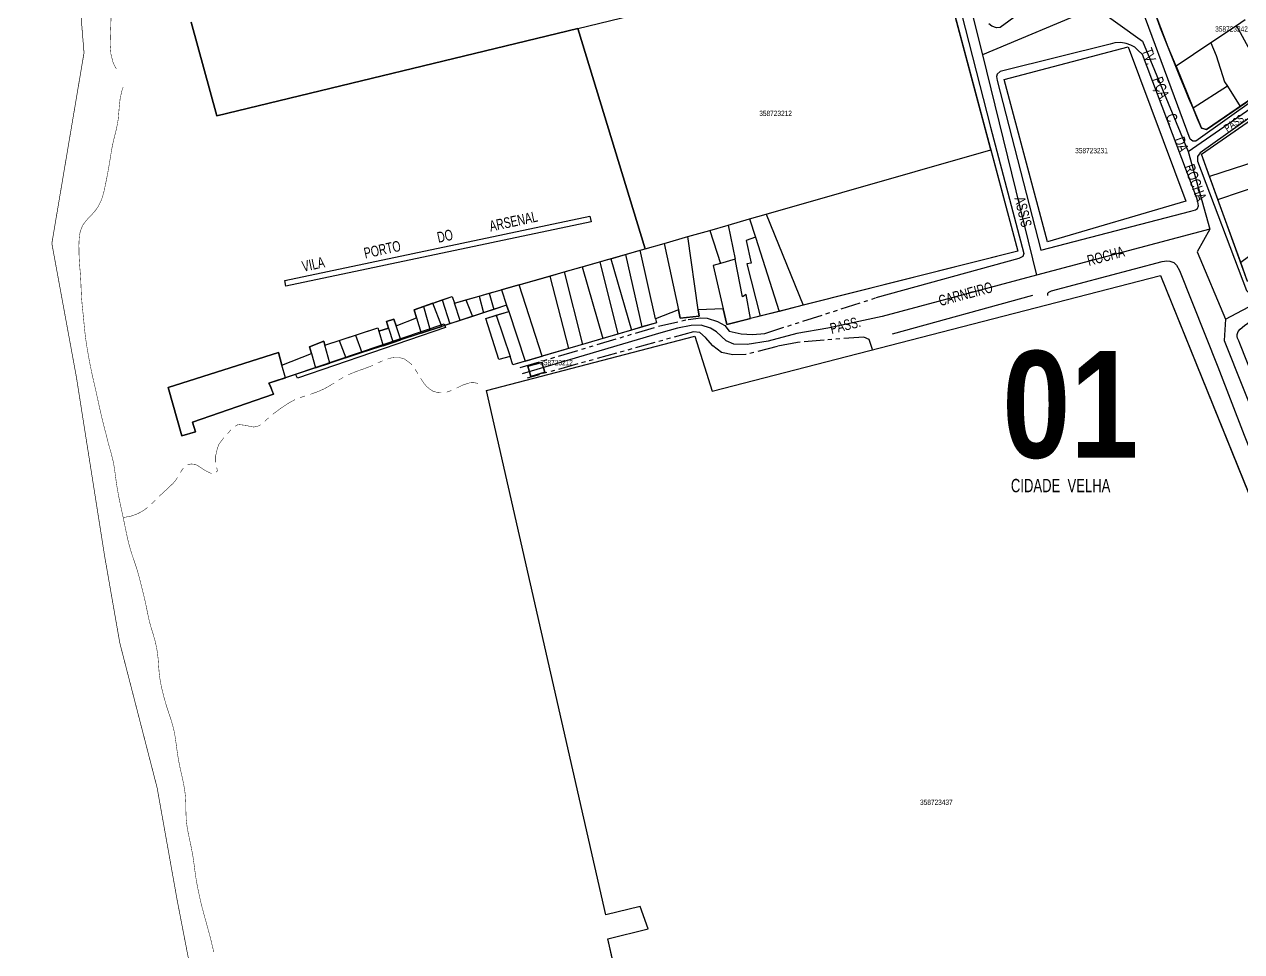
# Model space of a CAD drawing. Extents: x 199219 to 200475, y 4837288 to 4839440.
# Drawn here: x 199218.6 to 199674.1, y 4837972.4 to 4838319.5 of the extents above; entities that cross this region are included whole.
import ezdxf

# ---------------------------------------------------------------- set-up
doc = ezdxf.new("R2010")
doc.units = 0
doc.header["$LTSCALE"] = 3
doc.header["$MEASUREMENT"] = 0
doc.linetypes.add('PHANTOMX2', pattern=[5, 2.5, -0.5, 0.5, -0.5, 0.5, -0.5])
for name, color, linetype in [('CD_MALHA_LOTES', 40, 'CONTINUOUS'), ('CD_TXT_QUADRA', 7, 'CONTINUOUS'), ('HD-CURSO-INTER', 170, 'CONTINUOUS'), ('HD-CURSO-PERENE', 170, 'CONTINUOUS'), ('LM-LIM-SETOR-FISCAL', 7, 'CONTINUOUS'), ('LM-TXT-LSF', 7, 'CONTINUOUS'), ('RU-QUADRAS', 210, 'CONTINUOUS'), ('SV-EIXO-RUA-N-PAV', 6, 'CONTINUOUS'), ('SV-EIXO-RUA-PAV', 20, 'CONTINUOUS'), ('SV-ESTIVAS', 7, 'CONTINUOUS'), ('SV-RUA-NAO-PAV-S-GUIA-C-GUIA', 7, 'PHANTOMX2'), ('SV-RUA-PAVIM-S-GUIA-C-GUIA', 7, 'CONTINUOUS'), ('SV-TXT-RUA-N-PAV-S-GUIA-C-GUIA', 7, 'CONTINUOUS'), ('SV-TXT-RUA-PAV-S-GUIA-C-GUIA', 7, 'CONTINUOUS')]:
    doc.layers.add(name, color=color, linetype=linetype)
doc.styles.add('3587-23-2D_TXT$0$ARIAL', font='ARIAL.TTF')
doc.styles.add('ARIAL', font='ARIAL.TTF')
doc.styles.get("Standard").update_dxf_attribs({"font": 'swisscbo.ttf'})
doc.linetypes.add('Limite', pattern='A,20,-3,[130,ltypeshp.shx,S=6.35,R=0,X=0,Y=0],-3,20', length=46)

msp = doc.modelspace()

# ---------------------------------------------------------------- linework, layer by layer
at = {"layer": 'CD_MALHA_LOTES', "linetype": 'Continuous'}
for p, q in [((199425.72, 4838317.99), (199559.47, 4838350.51)), ((199580.21, 4838272.54), (199559.47, 4838350.51)), ((199646.6, 4838310.93), (199642.46, 4838321.88)), ((199675.45, 4838321.19), (199672.15, 4838318.97)), ((199281.02, 4838320.29), (199290.6, 4838285.32)), ((199290.6, 4838285.32), (199425.72, 4838317.99)), ((199425.72, 4838317.99), (199450.87, 4838235.47)), ((199672.15, 4838318.97), (199662.59, 4838312.55)), ((199672.15, 4838318.97), (199684.53, 4838296.31)), ((199662.59, 4838312.55), (199649.55, 4838303.8)), ((199662.59, 4838312.55), (199664.59, 4838307.8)), ((199585.19, 4838298.9), (199631.62, 4838311.09)), ((199631.62, 4838311.09), (199653.26, 4838253.31)), ((199649.55, 4838303.8), (199646.6, 4838310.93)), ((199664.59, 4838307.8), (199667.69, 4838297.99)), ((199649.55, 4838303.8), (199655.99, 4838288.19)), ((199601.51, 4838238.05), (199585.19, 4838298.9)), ((199668.76, 4838296.33), (199655.99, 4838288.19)), ((199667.69, 4838297.99), (199668.76, 4838296.33)), ((199668.76, 4838296.33), (199673.61, 4838288.8)), ((199673.61, 4838288.8), (199684.53, 4838296.31)), ((199655.99, 4838288.19), (199659.11, 4838280.62)), ((199660.99, 4838280.11), (199673.61, 4838288.8)), ((199659.07, 4838270.87), (199674.54, 4838281.62)), ((199659.11, 4838280.62), (199660.99, 4838280.11)), ((199496.16, 4838248.45), (199580.21, 4838272.54)), ((199580.21, 4838272.54), (199590.37, 4838234.63)), ((199662.08, 4838262.58), (199659.07, 4838270.87)), ((199679.73, 4838268.25), (199662.08, 4838262.58)), ((199665.21, 4838253.93), (199662.08, 4838262.58)), ((199665.21, 4838253.93), (199682.96, 4838259.94)), ((199653.26, 4838253.31), (199601.51, 4838238.05)), ((199673.78, 4838230.31), (199665.21, 4838253.93)), ((199489.94, 4838246.67), (199496.16, 4838248.45)), ((199496.16, 4838248.45), (199510.06, 4838214.34)), ((199475.06, 4838242.4), (199481.98, 4838244.39)), ((199481.98, 4838244.39), (199489.94, 4838246.67)), ((199481.98, 4838244.39), (199484.52, 4838231.56)), ((199489.94, 4838246.67), (199492.12, 4838239.89)), ((199458, 4838237.51), (199466.81, 4838240.04)), ((199466.81, 4838240.04), (199475.06, 4838242.4)), ((199470.76, 4838212.67), (199466.81, 4838240.04)), ((199475.06, 4838242.4), (199479.04, 4838230.02)), ((199492.12, 4838239.89), (199488.67, 4838238.56)), ((199492.12, 4838239.89), (199501.05, 4838212.06)), ((199689.83, 4838242.26), (199673.78, 4838230.31)), ((199443.47, 4838233.35), (199449.05, 4838234.95)), ((199449.05, 4838234.95), (199450.87, 4838235.47)), ((199454.8, 4838209.3), (199449.05, 4838234.95)), ((199450.87, 4838235.47), (199458, 4838237.51)), ((199458, 4838237.51), (199463.37, 4838212.6)), ((199488.67, 4838238.56), (199490.59, 4838230.08)), ((199590.37, 4838234.63), (199510.06, 4838214.34)), ((199427.35, 4838228.74), (199433.9, 4838230.61)), ((199433.9, 4838230.61), (199436.85, 4838231.45)), ((199433.9, 4838230.61), (199440.6, 4838203.58)), ((199436.85, 4838231.45), (199438.01, 4838231.78)), ((199438.01, 4838231.78), (199443.47, 4838233.35)), ((199438.01, 4838231.78), (199445.78, 4838205.1)), ((199443.47, 4838233.35), (199449.68, 4838206.24)), ((199479.04, 4838230.02), (199476.36, 4838229.26)), ((199484.52, 4838231.56), (199479.04, 4838230.02)), ((199487.31, 4838217.51), (199484.52, 4838231.56)), ((199490.59, 4838230.08), (199488.95, 4838229.81)), ((199676.36, 4838223.21), (199673.78, 4838230.31)), ((199415.17, 4838225.27), (199420.63, 4838226.83)), ((199420.63, 4838226.83), (199427.35, 4838228.74)), ((199420.63, 4838226.83), (199427.4, 4838199.72)), ((199427.35, 4838228.74), (199435.09, 4838201.97)), ((199475.95, 4838182.19), (199643.68, 4838225.5)), ((199476.36, 4838229.26), (199480.07, 4838213.08)), ((199488.95, 4838229.81), (199493.9, 4838210.25)), ((199643.68, 4838225.5), (199719.14, 4838039.31)), ((199403.76, 4838222.03), (199397.11, 4838220.13)), ((199403.76, 4838222.03), (199415.17, 4838225.27)), ((199412.35, 4838195.31), (199403.76, 4838222.03)), ((199415.17, 4838225.27), (199422.22, 4838198.2)), ((199371.44, 4838215.16), (199374.9, 4838216.38)), ((199374.9, 4838216.38), (199378.61, 4838217.68)), ((199374.9, 4838216.38), (199377.74, 4838207.39)), ((199378.61, 4838217.68), (199379.48, 4838215.11)), ((199379.48, 4838215.11), (199383.84, 4838216.35)), ((199383.84, 4838216.35), (199388.78, 4838217.76)), ((199383.84, 4838216.35), (199386.3, 4838210.2)), ((199388.78, 4838217.76), (199392.56, 4838218.84)), ((199388.78, 4838217.76), (199390.42, 4838211.55)), ((199392.56, 4838218.84), (199397.11, 4838220.13)), ((199392.56, 4838218.84), (199394.28, 4838212.82)), ((199397.11, 4838220.13), (199399.03, 4838214.38)), ((199488.67, 4838218.33), (199487.31, 4838217.51)), ((199490.33, 4838209.35), (199488.67, 4838218.33)), ((199367.94, 4838213.94), (199364.41, 4838212.7)), ((199364.41, 4838212.7), (199365.32, 4838209.69)), ((199371.44, 4838215.16), (199367.94, 4838213.94)), ((199367.94, 4838213.94), (199370.48, 4838205.01)), ((199374.84, 4838206.44), (199371.44, 4838215.16)), ((199381.68, 4838208.69), (199379.48, 4838215.11)), ((199394.28, 4838212.82), (199390.42, 4838211.55)), ((199399.03, 4838214.38), (199394.28, 4838212.82)), ((199395.19, 4838210.6), (199399.82, 4838212.03)), ((199399.03, 4838214.38), (199399.82, 4838212.03)), ((199399.82, 4838212.03), (199406.01, 4838193.46)), ((199463.37, 4838212.6), (199454.8, 4838209.3)), ((199463.37, 4838212.6), (199464.02, 4838209.59)), ((199480.07, 4838213.08), (199470.76, 4838212.67)), ((199471.1, 4838210.26), (199470.76, 4838212.67)), ((199480.07, 4838213.08), (199481.44, 4838207.1)), ((199501.05, 4838212.06), (199493.9, 4838210.25)), ((199510.06, 4838214.34), (199501.05, 4838212.06)), ((199356.88, 4838209.19), (199354.06, 4838208.33)), ((199354.06, 4838208.33), (199354.86, 4838205.79)), ((199357.7, 4838206.65), (199356.88, 4838209.19)), ((199357.7, 4838206.65), (199365.32, 4838209.69)), ((199365.32, 4838209.69), (199367.07, 4838203.89)), ((199377.74, 4838207.39), (199374.84, 4838206.44)), ((199381.68, 4838208.69), (199377.74, 4838207.39)), ((199386.3, 4838210.2), (199381.68, 4838208.69)), ((199390.42, 4838211.55), (199386.3, 4838210.2)), ((199391.3, 4838209.41), (199395.19, 4838210.6)), ((199396.14, 4838194), (199391.3, 4838209.41)), ((199395.19, 4838210.6), (199400.38, 4838195.22)), ((199455.13, 4838207.83), (199449.68, 4838206.24)), ((199454.8, 4838209.3), (199455.13, 4838207.83)), ((199464.02, 4838209.59), (199471.1, 4838210.26)), ((199481.44, 4838207.1), (199490.33, 4838209.35)), ((199493.9, 4838210.25), (199490.33, 4838209.35)), ((199336.44, 4838201.23), (199342.52, 4838203.21)), ((199342.52, 4838203.21), (199350.81, 4838205.9)), ((199342.52, 4838203.21), (199344.92, 4838196.62)), ((199350.81, 4838205.9), (199351.21, 4838204.65)), ((199354.86, 4838205.79), (199351.21, 4838204.65)), ((199351.21, 4838204.65), (199352.85, 4838199.22)), ((199354.86, 4838205.79), (199356.53, 4838200.42)), ((199359.41, 4838201.37), (199357.7, 4838206.65)), ((199367.07, 4838203.89), (199359.41, 4838201.37)), ((199367.07, 4838203.89), (199370.48, 4838205.01)), ((199370.48, 4838205.01), (199374.84, 4838206.44)), ((199391.53, 4838182.41), (199469.5, 4838202.82)), ((199440.6, 4838203.58), (199435.09, 4838201.97)), ((199445.78, 4838205.1), (199440.6, 4838203.58)), ((199449.68, 4838206.24), (199445.78, 4838205.1)), ((199469.5, 4838202.82), (199475.95, 4838182.19)), ((199330.62, 4838200.96), (199325.24, 4838198.86)), ((199325.24, 4838198.86), (199325.97, 4838196.36)), ((199331.03, 4838199.48), (199330.62, 4838200.96)), ((199331.03, 4838199.48), (199336.44, 4838201.23)), ((199332.9, 4838192.68), (199331.03, 4838199.48)), ((199336.44, 4838201.23), (199338.91, 4838194.65)), ((199352.85, 4838199.22), (199344.92, 4838196.62)), ((199352.85, 4838199.22), (199356.53, 4838200.42)), ((199356.53, 4838200.42), (199359.41, 4838201.37)), ((199422.22, 4838198.2), (199412.35, 4838195.31)), ((199427.4, 4838199.72), (199422.22, 4838198.2)), ((199435.09, 4838201.97), (199427.4, 4838199.72)), ((199313.73, 4838196.72), (199272.36, 4838183.62)), ((199314.91, 4838191.94), (199313.73, 4838196.72)), ((199314.91, 4838191.94), (199325.97, 4838196.36)), ((199325.97, 4838196.36), (199327.57, 4838190.93)), ((199338.91, 4838194.65), (199332.9, 4838192.68)), ((199344.92, 4838196.62), (199338.91, 4838194.65)), ((199400.38, 4838195.22), (199396.14, 4838194)), ((199401.43, 4838192.11), (199400.38, 4838195.22)), ((199406.01, 4838193.46), (199412.35, 4838195.31)), ((199316.27, 4838187.23), (199314.91, 4838191.94)), ((199327.57, 4838190.93), (199316.27, 4838187.23)), ((199327.57, 4838190.93), (199332.9, 4838192.68)), ((199406.01, 4838193.46), (199401.43, 4838192.11)), ((199412.23, 4838192.89), (199407.03, 4838191.53)), ((199407.03, 4838191.53), (199408.13, 4838187.7)), ((199408.13, 4838187.7), (199413.33, 4838189.34)), ((199413.33, 4838189.34), (199412.23, 4838192.89)), ((199310.12, 4838185.21), (199316.27, 4838187.23)), ((199310.72, 4838184.14), (199310.12, 4838185.21)), ((199272.36, 4838183.62), (199277.51, 4838165.51)), ((199281.46, 4838170.59), (199311.81, 4838181.13)), ((199311.81, 4838181.13), (199310.72, 4838184.14)), ((199436.14, 4837986.23), (199391.53, 4838182.41)), ((199277.51, 4838165.51), (199282.6, 4838167.03)), ((199282.6, 4838167.03), (199281.46, 4838170.59)), ((199448.99, 4837989.25), (199436.14, 4837986.23)), ((199452.01, 4837980.94), (199448.99, 4837989.25)), ((199436.9, 4837977.17), (199452.01, 4837980.94)), ((199456.76, 4837890.32), (199436.9, 4837977.17))]:
    msp.add_line(p, q, dxfattribs=at)
at = {"layer": 'HD-CURSO-INTER', "const_width": 0.18}
for points in [[(199350.847865, 4838192.744773), (199352.660215, 4838193.590579)], [(199354.549015, 4838194.236844), (199355.505783, 4838194.527697)], [(199355.505783, 4838194.527697), (199355.89319, 4838194.645466)], [(199355.89319, 4838194.645466), (199356.484058, 4838194.716215)], [(199356.484058, 4838194.716215), (199357.442497, 4838194.830976)], [(199357.442497, 4838194.830976), (199358.476502, 4838194.792667)], [(199358.476502, 4838194.792667), (199358.970706, 4838194.77436)], [(199358.970706, 4838194.77436), (199360.423353, 4838194.379114)], [(199360.423353, 4838194.379114), (199360.792638, 4838194.278637)], [(199360.792638, 4838194.278637), (199362.897095, 4838192.722532)], [(199340.243708, 4838188.52784), (199341.548301, 4838189.085288)], [(199341.548301, 4838189.085288), (199341.625535, 4838189.118289)], [(199341.625535, 4838189.118289), (199342.479632, 4838189.449341)], [(199342.479632, 4838189.449341), (199343.02892, 4838189.662247)], [(199343.02892, 4838189.662247), (199344.357196, 4838190.137959)], [(199344.357196, 4838190.137959), (199344.506092, 4838190.191285)], [(199344.506092, 4838190.191285), (199345.300815, 4838190.46898)], [(199345.300815, 4838190.46898), (199345.926602, 4838190.687644)], [(199345.926602, 4838190.687644), (199348.109508, 4838191.522512)], [(199348.109508, 4838191.522512), (199348.721802, 4838191.756688)], [(199348.721802, 4838191.756688), (199349.034232, 4838191.901723)], [(199362.897095, 4838192.722532), (199363.188864, 4838192.506789)], [(199363.188864, 4838192.506789), (199363.597599, 4838192.018044)], [(199364.780403, 4838190.409314), (199365.330172, 4838189.573997)], [(199365.330172, 4838189.573997), (199365.517486, 4838189.289391)], [(199365.517486, 4838189.289391), (199365.85205, 4838188.721304)], [(199332.136851, 4838183.811449), (199334.525568, 4838185.283027)], [(199336.214092, 4838186.354685), (199337.069343, 4838186.872898)], [(199337.069343, 4838186.872898), (199337.568637, 4838187.17543)], [(199337.568637, 4838187.17543), (199337.94007, 4838187.363212)], [(199339.724937, 4838188.26557), (199340.243708, 4838188.52784)], [(199366.866978, 4838186.997958), (199367.031532, 4838186.718546)], [(199367.031532, 4838186.718546), (199367.973398, 4838185.332556)], [(199367.973398, 4838185.332556), (199368.053606, 4838185.214528)], [(199368.053606, 4838185.214528), (199368.607385, 4838184.56009)], [(199368.607385, 4838184.56009), (199369.044152, 4838184.043934)], [(199382.113113, 4838184.249662), (199382.491685, 4838184.445265)], [(199382.491685, 4838184.445265), (199384.940239, 4838185.238643)], [(199384.940239, 4838185.238643), (199385.261927, 4838185.342875)], [(199385.261927, 4838185.342875), (199385.923342, 4838185.366772)], [(199385.923342, 4838185.366772), (199386.792326, 4838185.398165)], [(199386.792326, 4838185.398165), (199387.904073, 4838185.193387)], [(199387.904073, 4838185.193387), (199388.354991, 4838185.110331)], [(199388.354991, 4838185.110331), (199388.355091, 4838185.110431)], [(199321.718063, 4838179.775966), (199323.615532, 4838180.408114)], [(199325.519787, 4838181.019295), (199325.726713, 4838181.084319)], [(199325.726713, 4838181.084319), (199327.410535, 4838181.670989)], [(199327.410535, 4838181.670989), (199327.834494, 4838181.818703)], [(199327.834494, 4838181.818703), (199328.345544, 4838182.024807)], [(199328.345544, 4838182.024807), (199329.228748, 4838182.381)], [(199329.228748, 4838182.381), (199330.181896, 4838182.815894)], [(199330.181896, 4838182.815894), (199330.594598, 4838183.004198)], [(199330.594598, 4838183.004198), (199331.964637, 4838183.721309)], [(199331.964637, 4838183.721309), (199332.136851, 4838183.811449)], [(199369.044152, 4838184.043934), (199370.024849, 4838183.154661)], [(199370.024849, 4838183.154661), (199370.177645, 4838183.016109)], [(199370.177645, 4838183.016109), (199370.849956, 4838182.594185)], [(199370.849956, 4838182.594185), (199371.45028, 4838182.217439)], [(199371.45028, 4838182.217439), (199372.688449, 4838181.851017)], [(199372.688449, 4838181.851017), (199373.44286, 4838181.627758)], [(199373.44286, 4838181.627758), (199374.655487, 4838181.58899)], [(199376.632169, 4838181.841807), (199378.518, 4838182.50787)], [(199380.335762, 4838183.332596), (199380.507067, 4838183.419835)], [(199380.507067, 4838183.419835), (199382.113113, 4838184.249662)], [(199311.750744, 4838173.73162), (199313.925009, 4838175.339538)], [(199313.925009, 4838175.339538), (199314.126812, 4838175.488776)], [(199314.126812, 4838175.488776), (199315.565648, 4838176.483152)], [(199315.565648, 4838176.483152), (199315.94365, 4838176.744389)], [(199315.94365, 4838176.744389), (199316.397153, 4838177.038476)], [(199316.397153, 4838177.038476), (199317.206602, 4838177.563386)], [(199317.206602, 4838177.563386), (199318.098236, 4838178.089442)], [(199318.098236, 4838178.089442), (199318.504149, 4838178.328927)], [(199318.504149, 4838178.328927), (199318.9746, 4838178.570185)], [(199318.9746, 4838178.570185), (199319.840621, 4838179.014301)], [(199319.840621, 4838179.014301), (199319.865294, 4838179.024615)], [(199308.511961, 4838170.911521), (199308.789302, 4838171.160185)], [(199308.789302, 4838171.160185), (199309.99678, 4838172.251411)], [(199311.521349, 4838173.544908), (199311.750744, 4838173.73162)], [(199294.590505, 4838166.259829), (199295.254018, 4838167.007994)], [(199295.254018, 4838167.007994), (199295.778705, 4838167.599622)], [(199295.778705, 4838167.599622), (199295.923977, 4838167.750196)], [(199297.422588, 4838169.048248), (199298.290644, 4838169.544713)], [(199298.290644, 4838169.544713), (199298.614079, 4838169.729694)], [(199298.614079, 4838169.729694), (199301.224321, 4838169.429885)], [(199301.224321, 4838169.429885), (199301.525936, 4838169.395243)], [(199301.525936, 4838169.395243), (199302.197261, 4838169.210043)], [(199302.197261, 4838169.210043), (199303.067634, 4838168.969933)], [(199303.067634, 4838168.969933), (199304.154726, 4838168.821979)], [(199304.154726, 4838168.821979), (199304.566475, 4838168.76594)], [(199304.566475, 4838168.76594), (199306.097786, 4838169.172862)], [(199306.097786, 4838169.172862), (199306.356198, 4838169.24153)], [(199306.356198, 4838169.24153), (199306.960369, 4838169.655909)], [(199290.85242, 4838160.914809), (199291.419519, 4838162.40616)], [(199291.419519, 4838162.40616), (199291.43119, 4838162.43685)], [(199291.43119, 4838162.43685), (199292.614043, 4838164.008664)], [(199292.614043, 4838164.008664), (199293.191144, 4838164.775536)], [(199293.191144, 4838164.775536), (199293.219034, 4838164.804543)], [(199290.166207, 4838158.098737), (199290.756662, 4838160.521842)], [(199290.167837, 4838157.592748), (199290.166207, 4838158.098737)], [(199290.17406, 4838155.661618), (199290.167837, 4838157.592748)], [(199290.756662, 4838160.521842), (199290.85242, 4838160.914809)], [(199276.948257, 4838151.67878), (199277.413587, 4838152.497503)], [(199277.413587, 4838152.497503), (199278.047934, 4838153.344591)], [(199279.57479, 4838154.611996), (199279.593303, 4838154.625389)], [(199279.593303, 4838154.625389), (199280.546718, 4838154.839451)], [(199280.546718, 4838154.839451), (199281.088029, 4838154.960987)], [(199281.088029, 4838154.960987), (199282.522165, 4838154.782401)], [(199282.522165, 4838154.782401), (199282.600077, 4838154.7727)], [(199282.600077, 4838154.7727), (199283.408607, 4838154.330639)], [(199283.408607, 4838154.330639), (199283.963596, 4838154.027201)], [(199283.963596, 4838154.027201), (199285.932558, 4838152.712618)], [(199285.932558, 4838152.712618), (199286.179983, 4838152.547424)], [(199286.179983, 4838152.547424), (199287.685541, 4838151.752571)], [(199290.187789, 4838155.59414), (199290.17406, 4838155.661618)], [(199290.802428, 4838152.324097), (199290.578564, 4838153.6328)], [(199274.098765, 4838147.593576), (199274.380914, 4838147.868037)], [(199274.380914, 4838147.868037), (199274.768218, 4838148.334612)], [(199274.768218, 4838148.334612), (199275.344408, 4838149.028734)], [(199275.344408, 4838149.028734), (199275.919472, 4838149.96397)], [(199287.685541, 4838151.752571), (199287.860611, 4838151.660144)], [(199287.860611, 4838151.660144), (199288.616559, 4838151.3922)], [(199290.288897, 4838151.890211), (199290.802428, 4838152.324097)], [(199269.001973, 4838142.796485), (199269.567717, 4838143.339048)], [(199269.567717, 4838143.339048), (199270.460841, 4838144.164469)], [(199270.460841, 4838144.164469), (199270.670163, 4838144.357923)], [(199270.670163, 4838144.357923), (199271.938923, 4838145.511777)], [(199271.938923, 4838145.511777), (199272.241947, 4838145.787357)], [(199272.241947, 4838145.787357), (199274.098765, 4838147.593576)], [(199266.140094, 4838140.002181), (199266.860421, 4838140.695816)], [(199266.860421, 4838140.695816), (199267.390174, 4838141.205939)], [(199267.390174, 4838141.205939), (199267.577145, 4838141.393121)], [(199255.553731, 4838134.874478), (199257.518328, 4838135.249126)], [(199257.518328, 4838135.249126), (199258.499962, 4838135.436323)], [(199258.499962, 4838135.436323), (199260.385896, 4838136.104123)], [(199260.385896, 4838136.104123), (199260.612546, 4838136.184378)], [(199260.612546, 4838136.184378), (199261.296976, 4838136.513753)], [(199261.296976, 4838136.513753), (199261.971826, 4838136.838517)], [(199261.971826, 4838136.838517), (199263.046514, 4838137.479006)], [(199263.046514, 4838137.479006), (199263.264267, 4838137.608782)], [(199263.264267, 4838137.608782), (199264.647092, 4838138.675593)]]:
    msp.add_lwpolyline(points, dxfattribs=at)
at = {"layer": 'HD-CURSO-PERENE', "const_width": 0.18}
for points in [[(199252.975746, 4838302.87843), (199252.219871, 4838304.231475), (199251.646132, 4838305.628419), (199250.964542, 4838308.443004), (199250.710749, 4838311.42536), (199250.696544, 4838312.93173), (199250.774209, 4838315.791367), (199250.904653, 4838318.786664), (199251.001688, 4838321.713336), (199251.041942, 4838323.213971), (199251.097159, 4838324.713813), (199251.267423, 4838327.187149), (199251.679623, 4838330.157486), (199251.976714, 4838331.629735), (199252.334363, 4838333.090998), (199252.965493, 4838335.19445), (199253.485328, 4838336.608668), (199254.089018, 4838337.984323), (199254.825406, 4838339.372661), (199256.569157, 4838341.811192)], [(199289.455655, 4837972.223687), (199288.844461, 4837974.833168), (199288.490496, 4837976.290921), (199288.126632, 4837977.746213), (199287.751777, 4837979.198674), (199286.988419, 4837982.014164), (199286.583402, 4837983.458526), (199286.177748, 4837984.902688), (199285.449666, 4837987.568364), (199284.716804, 4837990.477383), (199284.373977, 4837991.937845), (199284.045798, 4837993.4018), (199283.545515, 4837995.771777), (199283.256603, 4837997.244011), (199282.98767, 4837998.71988), (199282.742038, 4838000.199741), (199282.418043, 4838002.456214), (199282.225912, 4838003.944552), (199282.034591, 4838005.432707), (199281.664965, 4838008.000629), (199281.125971, 4838010.948737), (199280.823212, 4838012.417886), (199280.50997, 4838013.886452), (199279.987859, 4838016.346562), (199279.698084, 4838017.822014), (199279.444513, 4838019.301808), (199279.137173, 4838021.889456), (199279.026615, 4838024.884092), (199279.015242, 4838026.385674), (199278.992496, 4838027.887196), (199278.847881, 4838030.431033), (199278.685498, 4838031.923054), (199278.47296, 4838033.409561), (199278.216758, 4838034.889673), (199277.725043, 4838037.281226), (199277.394651, 4838038.745055), (199276.737367, 4838041.671284), (199276.265012, 4838044.090305), (199275.792505, 4838047.052301), (199275.584389, 4838048.539565), (199275.292301, 4838050.742301), (199275.084828, 4838052.230725), (199274.848158, 4838053.712488), (199274.410231, 4838055.862104), (199273.594801, 4838058.744483), (199273.127096, 4838060.171435), (199272.647088, 4838061.595553), (199271.834605, 4838064.101097), (199270.99485, 4838066.980694), (199270.608966, 4838068.430349), (199270.017102, 4838070.856276), (199269.699108, 4838072.324436), (199269.419943, 4838073.799476), (199269.070809, 4838076.215699), (199268.821773, 4838079.204165), (199268.722497, 4838080.701569), (199268.604302, 4838082.197457), (199268.35608, 4838084.314953), (199268.114748, 4838085.796884), (199267.820502, 4838087.269676), (199267.475392, 4838088.731452), (199266.8514, 4838090.962788), (199266.411867, 4838092.397977), (199265.972803, 4838093.832445), (199265.401074, 4838095.866406), (199264.746708, 4838098.792181), (199264.456843, 4838100.264955), (199264.164949, 4838101.737454), (199263.739723, 4838103.703599), (199263.039068, 4838106.620339), (199262.675067, 4838108.075762), (199262.119735, 4838110.303132), (199261.752924, 4838111.758382), (199261.372502, 4838113.209648), (199260.619046, 4838115.818729), (199259.670186, 4838118.664703), (199259.181054, 4838120.083254), (199258.705911, 4838121.506041), (199257.997122, 4838123.871034), (199257.616069, 4838125.321852), (199257.264293, 4838126.780792), (199256.934752, 4838128.245356), (199256.411792, 4838130.713541), (199256.110025, 4838132.182936), (199255.505938, 4838135.120975), (199255.005461, 4838137.461441), (199254.685747, 4838138.927183), (199254.369504, 4838140.393602), (199253.917226, 4838142.595415), (199253.380279, 4838145.546085), (199253.140963, 4838147.026933), (199252.919961, 4838148.511305), (199252.583048, 4838151.023488), (199252.385318, 4838152.512199), (199252.165477, 4838153.996191), (199251.814124, 4838155.913792), (199251.092373, 4838158.822827), (199250.684163, 4838160.267628), (199250.272739, 4838161.711957), (199249.736093, 4838163.701736), (199248.997177, 4838166.608929), (199248.484629, 4838168.601379), (199248.029435, 4838170.396442), (199247.67209, 4838171.853335), (199247.324898, 4838173.312671), (199246.98781, 4838174.774351), (199246.474183, 4838177.091601), (199245.841725, 4838180.024178), (199245.521936, 4838181.489699), (199244.989486, 4838183.842689), (199244.650282, 4838185.303967), (199244.312151, 4838186.765428), (199243.777121, 4838189.162398), (199243.178435, 4838192.10159), (199242.899057, 4838193.575406), (199242.629617, 4838195.051336), (199242.162321, 4838197.714932), (199241.916082, 4838199.195148), (199241.685291, 4838200.677478), (199241.352571, 4838203.121594), (199241.035728, 4838206.103879), (199240.896859, 4838207.597581), (199240.758445, 4838209.091663), (199240.509044, 4838211.557369), (199240.349371, 4838213.049609), (199240.195489, 4838214.541972), (199239.962921, 4838217.283555), (199239.815033, 4838220.277764), (199239.759297, 4838221.77681), (199239.697058, 4838223.276509), (199239.550668, 4838225.708921), (199239.434924, 4838227.207388), (199239.313359, 4838228.703627), (199239.134034, 4838231.119209), (199238.9967, 4838234.095191), (199238.986577, 4838237.109848), (199239.065599, 4838239.051633), (199239.221772, 4838240.58348), (199239.511657, 4838242.071451), (199240.37656, 4838244.283562), (199242.207667, 4838246.642074), (199244.035145, 4838248.546417), (199245.032015, 4838249.67335), (199246.075177, 4838251.085872), (199247.390942, 4838253.742609), (199247.874668, 4838255.169433), (199248.276144, 4838256.63715), (199248.620757, 4838258.127201), (199249.200759, 4838260.935073), (199249.492841, 4838262.411324), (199250.043095, 4838265.35059), (199250.403992, 4838267.446594), (199250.877056, 4838270.404465), (199251.120167, 4838271.885659), (199251.382654, 4838273.364364), (199251.675759, 4838274.83758), (199252.158847, 4838276.909556), (199252.529067, 4838278.366189), (199252.894174, 4838279.822595), (199253.505747, 4838282.753735), (199253.712421, 4838284.267986), (199253.9746, 4838287.258234), (199254.089352, 4838288.756339), (199254.390546, 4838291.528441), (199255.011182, 4838294.459963), (199255.502655, 4838295.895509)]]:
    msp.add_lwpolyline(points, dxfattribs=at)
at = {"layer": 'LM-LIM-SETOR-FISCAL', "linetype": 'Limite', "ltscale": 0.1, "const_width": 0.25}
msp.add_lwpolyline([(199286.453917, 4837936.247056), (199275.733479, 4837991.771808), (199268.246087, 4838033.771309), (199254.288867, 4838087.93088), (199248.600173, 4838120.492699), (199238.062968, 4838187.368691), (199228.854805, 4838237.510931), (199240.895774, 4838308.873171), (199237.153514, 4838354.541239), (199230.295165, 4838389.772133), (199224.995284, 4838440.622732), (199218.690666, 4838491.708632), (199222.608399, 4838534.613528), (199226.500922, 4838588.688315), (199228.464482, 4838681.733091), (199237.48625, 4838745.75)], dxfattribs=at)
at = {"layer": 'RU-QUADRAS', "color": 6, "linetype": 'Continuous'}
msp.add_lwpolyline([(199552.6, 4838376.36), (199590.37, 4838234.63), (199481.44, 4838207.1), (199480.07, 4838213.08), (199470.76, 4838212.67), (199471.1, 4838210.26), (199464.02, 4838209.59), (199463.37, 4838212.6), (199454.8, 4838209.3), (199455.13, 4838207.83), (199401.43, 4838192.11), (199400.38, 4838195.22), (199396.14, 4838194), (199391.3, 4838209.41), (199399.82, 4838212.03), (199399.03, 4838214.38), (199310.12, 4838185.21), (199311.81, 4838181.13), (199281.46, 4838170.59), (199282.6, 4838167.03), (199277.51, 4838165.51), (199272.36, 4838183.62), (199313.73, 4838196.72), (199314.91, 4838191.94), (199325.97, 4838196.36), (199325.24, 4838198.86), (199330.62, 4838200.96), (199331.03, 4838199.48), (199350.81, 4838205.9), (199351.21, 4838204.65), (199354.86, 4838205.79), (199354.06, 4838208.33), (199356.88, 4838209.19), (199357.7, 4838206.65), (199365.32, 4838209.69), (199364.41, 4838212.7), (199378.61, 4838217.68), (199379.48, 4838215.11), (199450.87, 4838235.47), (199425.72, 4838317.99), (199290.6, 4838285.32), (199281.02, 4838320.29)], dxfattribs=at)
msp.add_lwpolyline([(199635.25, 4838340.93), (199672.27, 4838367.46), (199711.35, 4838314.78), (199660.99, 4838280.11), (199659.11, 4838280.62, -0.0148744037)], format="xyb", close=True, dxfattribs=at)
for points in [[(199585.19, 4838298.9), (199631.62, 4838311.09), (199653.26, 4838253.31), (199601.51, 4838238.05)], [(199659.07, 4838270.87), (199715.22, 4838309.87), (199745.72, 4838270.64), (199676.36, 4838223.21)], [(199352.27, 4837865.68), (199456.76, 4837890.32), (199436.9, 4837977.17), (199452.01, 4837980.94), (199448.99, 4837989.25), (199436.14, 4837986.23), (199391.53, 4838182.41), (199469.5, 4838202.82), (199475.95, 4838182.19), (199643.68, 4838225.5), (199749.51, 4837963.92), (199768.52, 4837911.46), (199765.64, 4837910.46), (199777.93, 4837883.62), (199783.71, 4837866.87), (199648.58, 4837837.9), (199601.05, 4837825.17), (199435.95, 4837785.51), (199377.32, 4837770.17), (199371.76, 4837790.11)], [(199407.03, 4838191.53), (199412.23, 4838192.89), (199413.33, 4838189.34), (199408.13, 4838187.7)]]:
    msp.add_lwpolyline(points, close=True, dxfattribs=at)
at = {"layer": 'SV-EIXO-RUA-N-PAV'}
msp.add_lwpolyline([(199539.602808, 4838210.204893), (199519.189965, 4838205.830712), (199507.70774, 4838203.82588), (199496.954546, 4838200.909759), (199489.026343, 4838199.633956), (199484.10539, 4838199.816214), (199481.18927, 4838201.092017), (199477.544119, 4838204.372652), (199475.357029, 4838205.830712), (199471.894136, 4838206.924258), (199468.066728, 4838206.742), (199462.963517, 4838205.830712), (199456.766761, 4838204.008137), (199404.914494, 4838188.698505)], dxfattribs=at)
at = {"layer": 'SV-EIXO-RUA-PAV'}
for points in [[(199499.825102, 4838745.75), (199500.366905, 4838709.962766), (199500.212399, 4838678.908607), (199500.247142, 4838627.499175), (199501.56794, 4838623.137803), (199512.16825, 4838549.659865), (199515.316992, 4838547.130718), (199525.580369, 4838506.658155), (199552.884825, 4838400.829182), (199555.402257, 4838395.600669), (199562.644025, 4838373.756137), (199562.837662, 4838365.380882), (199577.187728, 4838308.071491)], [(199668.030701, 4838209.159759), (199681.098, 4838216.037285), (199756.292282, 4838270.942865), (199798.802909, 4838299.944684), (199866.447319, 4838349.919786), (199944.277986, 4838405.971621), (199985.250662, 4838435.480983), (200000, 4838446.10376)], [(199625.046166, 4838343.04226), (199619.376582, 4838325.771264), (199637.04181, 4838313.201775), (199654.046399, 4838271.859869), (199662.214952, 4838242.858736)], [(199619.376582, 4838325.771264), (199577.187728, 4838308.071491)], [(199654.046399, 4838271.859869), (199719.153643, 4838317.022288)], [(199577.187728, 4838308.071491), (199597.342404, 4838225.643953)], [(199662.214952, 4838242.858736), (199597.342404, 4838225.643953), (199539.602808, 4838210.204893)], [(199662.214952, 4838242.858736), (199657.485162, 4838234.377353), (199668.030701, 4838209.159759), (199667.5722, 4838201.135979), (199717.090385, 4838076.882014), (199738.181464, 4838020.830179), (199739.39511, 4838017.748542), (199776.237107, 4837924.200942), (199783.114632, 4837902.536736)]]:
    msp.add_lwpolyline(points, dxfattribs=at)
at = {"layer": 'SV-ESTIVAS'}
for points in [[(199430.641156, 4838245.632704), (199316.403844, 4838221.55274), (199316.096841, 4838223.670097), (199430.1798, 4838247.656772)], [(199375.622409, 4838207.46623), (199376.109181, 4838206.017031), (199320.765702, 4838187.12357), (199320.055135, 4838188.607795)]]:
    msp.add_lwpolyline(points, close=True, dxfattribs=at)
at = {"layer": 'SV-RUA-NAO-PAV-S-GUIA-C-GUIA'}
for points in [[(199404.139852, 4838191.01772), (199455.852958, 4838206.516931), (199466.932922, 4838209.078002), (199471.765052, 4838209.638805), (199474.140106, 4838209.557904), (199478.014748, 4838208.283148), (199480.678872, 4838206.811954), (199482.385255, 4838204.632174), (199486.825124, 4838203.682815), (199491.02216, 4838203.470553), (199495.670528, 4838203.839204), (199537.222057, 4838217.162119)], [(199535.938445, 4838197.845633), (199534.776679, 4838201.493734), (199532.766261, 4838202.459939), (199507.865207, 4838200.465304), (199500.286756, 4838198.950133), (199488.509991, 4838195.919273), (199483.645563, 4838195.760608), (199479.40671, 4838196.726044), (199476.210936, 4838199.197654), (199473.519787, 4838202.322931), (199471.297051, 4838204.15009), (199469.005804, 4838204.427601), (199406.670696, 4838187.098198)]]:
    msp.add_lwpolyline(points, dxfattribs=at)
at = {"layer": 'SV-RUA-PAVIM-S-GUIA-C-GUIA'}
for points in [[(199656.993555, 4838275.805819), (199655.81355, 4838275.733238), (199654.898226, 4838276.55042), (199631.058998, 4838341.049262), (199630.799337, 4838342.538417), (199631.0273, 4838343.730341), (199632.027709, 4838344.83772), (199667.535514, 4838372.104035), (199668.742718, 4838372.22549), (199669.802538, 4838372.128127), (199671.149644, 4838371.166467), (199673.448026, 4838368.784975), (199702.050508, 4838332.172574), (199712.126717, 4838318.825648), (199713.198858, 4838317.02477), (199712.976207, 4838315.669826)], [(199585.178466, 4838302.29985), (199583.781974, 4838301.861272), (199582.634946, 4838300.835563), (199582.396359, 4838299.96968), (199582.556065, 4838298.484984), (199598.980635, 4838235.043155), (199655.033655, 4838249.597466), (199656.781096, 4838250.045433), (199657.603947, 4838250.534643), (199657.923026, 4838251.522154), (199657.742751, 4838253.107942), (199657.303748, 4838254.504923), (199636.945355, 4838308.255052), (199635.315723, 4838309.905492), (199634.086592, 4838310.987108), (199632.592102, 4838311.72995), (199630.91606, 4838312.33063), (199628.927995, 4838312.669748), (199626.596289, 4838312.598454), (199624.948803, 4838312.146029)], [(199682.769497, 4838221.806089), (199747.863218, 4838269.711306), (199747.756426, 4838272.959216), (199741.249547, 4838282.089861), (199719.900723, 4838310.039177), (199717.168263, 4838311.66368), (199715.4218, 4838311.804195), (199658.527731, 4838271.429884), (199657.615122, 4838270.043108), (199657.539981, 4838268.343495), (199675.90641, 4838219.941379), (199676.578475, 4838219.28531), (199677.74522, 4838219.057959), (199679.363297, 4838219.411522), (199680.862341, 4838220.358363)], [(199672.423172, 4838203.376193), (199672.787535, 4838204.501086), (199673.587934, 4838205.444382), (199675.198023, 4838206.749958), (199701.070535, 4838225.054729), (199754.810426, 4838263.178075), (199755.749382, 4838263.461758), (199756.593054, 4838262.722903), (199781.471001, 4838229.081527), (199830.159348, 4838165.402588), (199830.413485, 4838163.332058), (199829.48456, 4838162.147823), (199807.625424, 4838145.625585), (199760.335057, 4838111.593682), (199725.096085, 4838089.627538), (199722.567881, 4838089.042787), (199716.702627, 4838091.028105), (199707.100752, 4838115.071129), (199687.057215, 4838165.719511), (199673.469138, 4838200.055471), (199673.052531, 4838201.060241), (199672.588792, 4838202.019707), (199672.456294, 4838202.648325)]]:
    msp.add_lwpolyline(points, close=True, dxfattribs=at)
for points in [[(199647.106959, 4838364.801), (199583.735515, 4838318.367076), (199582.426146, 4838318.200091), (199580.626264, 4838318.831339), (199579.513238, 4838319.707426)], [(199559.892501, 4838360.126499), (199580.182165, 4838281.035314), (199592.564936, 4838233.776639), (199592.238122, 4838232.614169), (199590.754509, 4838231.903997), (199537.222057, 4838217.162119)], [(199601.55718, 4838217.998749), (199601.569762, 4838218.84967), (199602.013359, 4838219.255624), (199602.985038, 4838219.713152), (199644.407708, 4838230.687717), (199646.12132, 4838230.936844), (199647.29359, 4838230.834465), (199648.674186, 4838230.347139), (199649.780581, 4838229.321085), (199650.869976, 4838227.344133), (199665.224346, 4838191.267129), (199675.07693, 4838165.758593), (199687.01035, 4838135.653088), (199708.148256, 4838081.618444), (199733.352997, 4838018.431959), (199752.434158, 4837970.401637)], [(199595.899736, 4838218.025721), (199543.329019, 4838203.516421)]]:
    msp.add_lwpolyline(points, dxfattribs=at)

# ---------------------------------------------------------------- texts
at = {"layer": 'CD_TXT_QUADRA', "linetype": 'Continuous', "style": 'ARIAL', "width": 0.7}
for s, p in [('358723242', (199664.2, 4838316.76)), ('358723212', (199493.59, 4838285.2)), ('358723231', (199611.810184, 4838271.257864)), ('358723212', (199411.605088, 4838191.887937)), ('358723437', (199553.75, 4838027.31))]:
    msp.add_text(s, height=2, dxfattribs=at).set_placement(p)
at = {"layer": 'LM-TXT-LSF'}
msp.add_text('01', height=40, dxfattribs=at).set_placement((199584.534765, 4838157.254778))
at = {"layer": 'LM-TXT-LSF', "style": 'ARIAL', "width": 0.7}
msp.add_text('CIDADE  VELHA', height=5, dxfattribs=at).set_placement((199587.756886, 4838144.366291))
at = {"layer": 'SV-TXT-RUA-N-PAV-S-GUIA-C-GUIA', "style": '3587-23-2D_TXT$0$ARIAL', "width": 0.7}
msp.add_text('VILA              PORTO             DO             ARSENAL', height=4, rotation=12.12807204, dxfattribs=at).set_placement((199322.963847, 4838226.860594))
at = {"layer": 'SV-TXT-RUA-PAV-S-GUIA-C-GUIA', "style": 'ARIAL', "width": 0.7}
for s, height, rotation, p in [('TV.     PÇA.     C.     DA     ROCHA', 4, 290, (199636.694715, 4838309.752901)), ('PASS.            DA             LUZ', 3, 35, (199668.878097, 4838279.008269)), ('ASSIS', 4, 284, (199589.022468, 4838254.450351)), ('ROCHA', 4, 15, (199616.95301, 4838229.03355)), ('CARNEIRO', 4, 15, (199561.344915, 4838214.009287)), ('PASS.', 4, 14, (199520.669471, 4838203.565592))]:
    msp.add_text(s, height=height, rotation=rotation, dxfattribs=at).set_placement(p)

doc.saveas('drawing.dxf')
